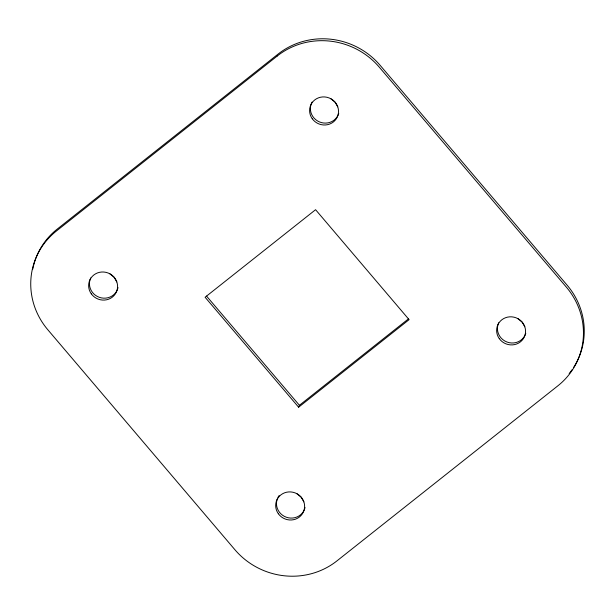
<?xml version="1.0" encoding="UTF-8"?>
<svg xmlns="http://www.w3.org/2000/svg" width="615" height="615" viewBox="0 0 615 615"><rect width="100%" height="100%" fill="white"/><g stroke="black" fill="none" stroke-linecap="round" stroke-linejoin="round"><path stroke-width="0.92" d="M298.621 407.199L409.098 319.654L315.58 209.7L205.103 297.245L298.621 407.199L299.42 405.293L408.391 318.939M330.885 98.769L335.106 102.198L337.773 106.864M517.922 318.67L522.143 322.106L524.81 326.765M109.939 273.86L114.152 277.288L116.819 281.947M296.968 493.76L301.189 497.197L303.856 501.855M206.525 296.069L299.42 405.293M32.787 269.047A72.816 69.818 22.8 0 1 57.149 229.157L278.103 54.074A72.816 69.818 22.8 0 1 380.093 65.275L567.13 285.183A72.816 69.818 22.8 0 1 573.488 367.632M572.05 369.761A72.816 69.818 22.8 0 1 569.152 373.582M118.042 287.589A14.56 13.961 22.8 0 1 99.338 297.329A14.56 13.961 22.8 0 1 90.72 277.965M305.071 507.498A14.56 13.961 22.8 0 1 286.375 517.238A14.56 13.961 22.8 0 1 277.749 497.873M278.18 497.043A14.56 13.961 22.8 0 1 279.133 495.575M338.742 113.429A14.56 13.961 22.8 0 1 319.362 121.885A14.56 13.961 22.8 0 1 312.097 102.052M525.779 333.338A14.56 13.961 22.8 0 1 506.852 341.978A14.56 13.961 22.8 0 1 498.704 322.783M277.296 55.98L56.349 231.063A72.816 69.818 22.8 0 0 47.87 329.817L234.907 549.718A72.816 69.818 22.8 0 0 336.897 560.926L557.851 385.836A72.816 69.818 22.8 0 0 566.33 287.09L379.294 67.181A72.816 69.818 22.8 0 0 277.296 55.98M91.312 293.847A14.56 13.961 22.8 0 0 116.273 292.263A14.56 13.961 22.8 0 0 101.729 272.014A14.56 13.961 22.8 0 0 91.312 293.847M278.349 513.748A14.56 13.961 22.8 0 0 303.31 512.172A14.56 13.961 22.8 0 0 288.766 491.923A14.56 13.961 22.8 0 0 278.349 513.748M312.266 118.757A14.56 13.961 22.8 0 0 337.22 117.173A14.56 13.961 22.8 0 0 322.683 96.932A14.56 13.961 22.8 0 0 312.266 118.757M499.303 338.665A14.56 13.961 22.8 0 0 524.257 337.082A14.56 13.961 22.8 0 0 509.72 316.833A14.56 13.961 22.8 0 0 499.303 338.665"/></g></svg>
